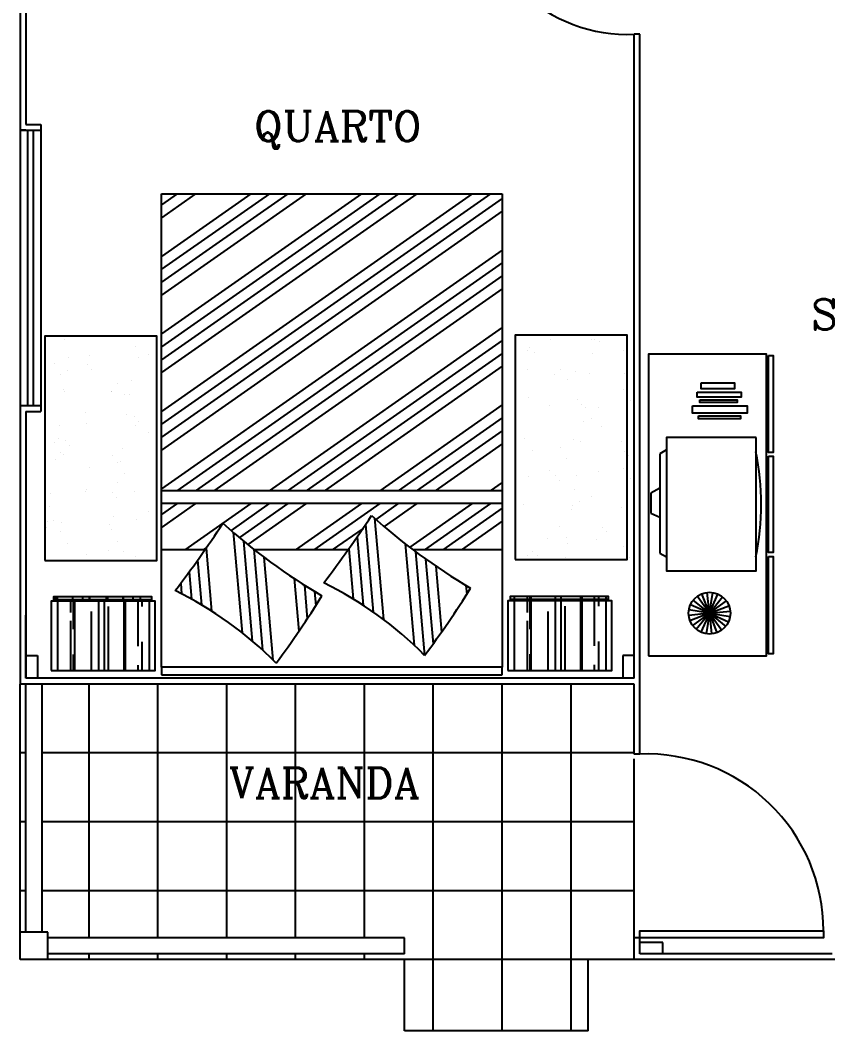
# Model space of a CAD drawing. Extents: x -7 to 295, y -11 to 39.
# Drawn here: x 157.773 to 161.292, y 1.895 to 6.296 of the extents above; entities that cross this region are included whole.
import ezdxf
from ezdxf.enums import TextEntityAlignment as Align

# ---------------------------------------------------------------- set-up
doc = ezdxf.new("R2010")
doc.units = 0
doc.header["$LTSCALE"] = 20
doc.layers.get('0').update_dxf_attribs({"linetype": 'CONTINUOUS'})
for name, color, linetype in [('APARELHOS', 1, 'CONTINUOUS'), ('ARMÁRIOS', 23, 'CONTINUOUS'), ('CONCRETO', 5, 'CONTINUOUS'), ('DIM', 244, 'CONTINUOUS'), ('JANELA', 5, 'CONTINUOUS'), ('PAREDE', 250, 'CONTINUOUS'), ('PORTA', 1, 'CONTINUOUS'), ('TEXTO', 244, 'CONTINUOUS'), ('VISTAL', 30, 'CONTINUOUS'), ('VISTAP', 244, 'CONTINUOUS')]:
    doc.layers.add(name, color=color, linetype=linetype)
doc.styles.add('ROMANC', font='romanc.shx', dxfattribs={"height": 0.08})

# ---------------------------------------------------------------- blocks, each defined once
blk = doc.blocks.new('*X47')
at = {"color": 0, "linetype": 'CONTINUOUS'}
for p, q in [((-484.7101, 171.2816), (-484.7101, 171.2816)), ((-485.3586, 171.2509), (-485.3586, 171.2509)), ((-485.0472, 171.2514), (-485.0472, 171.2514)), ((-484.9793, 171.2461), (-484.9793, 171.2461)), ((-484.8434, 171.264), (-484.8434, 171.264)), ((-484.7914, 171.2709), (-484.7914, 171.2709)), ((-484.7358, 171.252), (-484.7358, 171.252)), ((-484.7331, 171.2789), (-484.7331, 171.2789)), ((-485.4523, 171.2114), (-485.4523, 171.2114)), ((-485.3165, 171.224), (-485.3165, 171.224)), ((-485.2548, 171.215), (-485.2548, 171.215)), ((-485.2484, 171.2107), (-485.2484, 171.2107)), ((-485.1126, 171.2286), (-485.1126, 171.2286)), ((-485.0606, 171.2354), (-485.0606, 171.2354)), ((-485.0521, 171.208), (-485.0521, 171.208)), ((-485.0051, 171.2246), (-485.0051, 171.2246)), ((-484.999, 171.2138), (-484.999, 171.2138)), ((-484.7289, 171.2235), (-484.7289, 171.2235)), ((-484.6936, 171.2251), (-484.6936, 171.2251)), ((-485.3818, 171.1931), (-485.3818, 171.1931)), ((-485.3297, 171.2), (-485.3297, 171.2)), ((-485.0337, 171.1911), (-485.0337, 171.1911)), ((-484.6461, 171.1991), (-484.6461, 171.1991)), ((-485.1647, 171.1273), (-485.1647, 171.1273)), ((-485.1196, 171.1213), (-485.1196, 171.1213)), ((-484.8578, 171.1246), (-484.8578, 171.1246)), ((-484.8533, 171.1279), (-484.8533, 171.1279)), ((-484.602, 171.1234), (-484.602, 171.1234)), ((-485.3896, 171.1115), (-485.3896, 171.1115)), ((-485.3527, 171.1202), (-485.3527, 171.1202)), ((-485.3343, 171.1033), (-485.3343, 171.1033)), ((-484.9467, 171.1114), (-484.9467, 171.1114)), ((-485.2485, 171.0223), (-485.2485, 171.0223)), ((-485.2473, 171.0236), (-485.2473, 171.0236)), ((-484.9927, 171.0211), (-484.9927, 171.0211)), ((-484.8472, 171.0202), (-484.8472, 171.0202)), ((-484.8287, 171.0033), (-484.8287, 171.0033)), ((-484.7512, 171.0172), (-484.7512, 171.0172)), ((-484.7226, 171.0308), (-484.7226, 171.0308)), ((-484.6992, 171.0241), (-484.6992, 171.0241)), ((-484.6551, 171.0016), (-484.6551, 171.0016)), ((-484.6179, 171.0348), (-484.6179, 171.0348)), ((-485.2779, 171.0005), (-485.2779, 171.0005)), ((-485.2357, 170.9736), (-485.2357, 170.9736)), ((-485.1562, 170.9639), (-485.1562, 170.9639)), ((-485.0204, 170.9818), (-485.0204, 170.9818)), ((-484.9684, 170.9887), (-484.9684, 170.9887)), ((-484.9665, 171.001), (-484.9665, 171.001)), ((-484.9243, 170.9742), (-484.9243, 170.9742)), ((-484.8871, 170.9994), (-484.8871, 170.9994)), ((-484.6129, 170.9747), (-484.6129, 170.9747)), ((-485.4254, 170.9285), (-485.4254, 170.9285)), ((-485.2896, 170.9464), (-485.2896, 170.9464)), ((-485.2375, 170.9532), (-485.2375, 170.9532)), ((-485.1478, 170.9324), (-485.1478, 170.9324)), ((-485.1133, 170.9286), (-485.1133, 170.9286)), ((-484.8515, 170.9319), (-484.8515, 170.9319)), ((-484.7417, 170.9236), (-484.7417, 170.9236)), ((-484.5957, 170.9307), (-484.5957, 170.9307)), ((-485.3833, 170.9188), (-485.3833, 170.9188)), ((-485.1293, 170.9155), (-485.1293, 170.9155)), ((-485.3953, 170.8763), (-485.3953, 170.8763)), ((-485.0839, 170.8769), (-485.0839, 170.8769)), ((-484.7725, 170.8775), (-484.7725, 170.8775)), ((-485.421, 169.3667), (-485.421, 169.3667)), ((-485.4106, 169.3769), (-485.4106, 169.3769)), ((-485.333, 169.3774), (-485.333, 169.3774)), ((-485.2222, 169.3733), (-485.2222, 169.3733)), ((-485.0629, 169.3871), (-485.0629, 169.3871)), ((-484.9107, 169.3739), (-484.9107, 169.3739)), ((-484.8011, 169.3905), (-484.8011, 169.3905)), ((-484.5993, 169.3744), (-484.5993, 169.3744)), ((-485.4026, 169.3498), (-485.4026, 169.3498)), ((-485.015, 169.3578), (-485.015, 169.3578)), ((-484.6149, 169.3544), (-484.6149, 169.3544)), ((-484.5964, 169.3375), (-484.5964, 169.3375)), ((-485.4535, 169.2849), (-485.4535, 169.2849)), ((-485.1918, 169.2882), (-485.1918, 169.2882)), ((-484.936, 169.287), (-484.936, 169.287)), ((-484.6659, 169.2967), (-484.6659, 169.2967)), ((-485.3354, 169.2465), (-485.3354, 169.2465)), ((-485.3156, 169.2701), (-485.3156, 169.2701)), ((-485.024, 169.247), (-485.024, 169.247)), ((-484.9155, 169.2666), (-484.9155, 169.2666)), ((-484.897, 169.2497), (-484.897, 169.2497)), ((-484.7125, 169.2476), (-484.7125, 169.2476)), ((-485.2932, 169.2196), (-485.2932, 169.2196)), ((-484.9818, 169.2202), (-484.9818, 169.2202)), ((-484.78, 169.201), (-484.78, 169.201)), ((-484.6704, 169.2207), (-484.6704, 169.2207)), ((-484.6442, 169.2189), (-484.6442, 169.2189)), ((-484.5921, 169.2258), (-484.5921, 169.2258)), ((-485.3267, 169.1847), (-485.3267, 169.1847)), ((-485.2161, 169.1789), (-485.2161, 169.1789)), ((-485.1977, 169.162), (-485.1977, 169.162)), ((-485.0566, 169.1944), (-485.0566, 169.1944)), ((-485.0492, 169.1656), (-485.0492, 169.1656)), ((-484.9134, 169.1835), (-484.9134, 169.1835)), ((-484.8613, 169.1903), (-484.8613, 169.1903)), ((-484.81, 169.17), (-484.81, 169.17)), ((-484.7948, 169.1978), (-484.7948, 169.1978)), ((-485.4528, 169.1223), (-485.4528, 169.1223)), ((-485.3184, 169.1302), (-485.3184, 169.1302)), ((-485.1826, 169.1481), (-485.1826, 169.1481)), ((-485.1414, 169.1229), (-485.1414, 169.1229)), ((-485.1305, 169.1549), (-485.1305, 169.1549)), ((-484.83, 169.1234), (-484.83, 169.1234)), ((-485.4517, 169.1126), (-485.4517, 169.1126)), ((-485.4472, 169.0922), (-485.4472, 169.0922)), ((-485.3997, 169.1195), (-485.3997, 169.1195)), ((-485.1855, 169.0955), (-485.1855, 169.0955)), ((-485.1107, 169.0823), (-485.1107, 169.0823)), ((-484.9297, 169.0943), (-484.9297, 169.0943)), ((-484.6596, 169.104), (-484.6596, 169.104)), ((-484.7105, 169.0788), (-484.7105, 169.0788)), ((-484.6921, 169.0619), (-484.6921, 169.0619)), ((-485.0503, 169.0018), (-485.0503, 169.0018)), ((-484.7885, 169.0051), (-484.7885, 169.0051)), ((-485.4113, 168.9945), (-485.4113, 168.9945)), ((-485.3204, 168.992), (-485.3204, 168.992)), ((-485.2546, 168.9961), (-485.2546, 168.9961)), ((-485.2124, 168.9692), (-485.2124, 168.9692)), ((-485.0111, 168.991), (-485.0111, 168.991)), ((-484.9927, 168.9742), (-484.9927, 168.9742)), ((-484.9432, 168.9966), (-484.9432, 168.9966)), ((-484.901, 168.9698), (-484.901, 168.9698)), ((-484.6318, 168.9972), (-484.6318, 168.9972)), ((-484.6051, 168.9822), (-484.6051, 168.9822)), ((-484.5896, 168.9703), (-484.5896, 168.9703)), ((-484.6878, 168.9543), (-484.6878, 168.9543))]:
    blk.add_line(p, q, dxfattribs=at)
blk = doc.blocks.new('*X45')
at = {"color": 0}
for p, q in [((18.9772, 2.363), (18.9905, 2.363)), ((18.9772, 2.311), (18.9905, 2.311)), ((18.9772, 2.3), (18.9905, 2.3)), ((18.9772, 2.296), (18.9905, 2.296)), ((18.9772, 2.2), (18.9905, 2.2)), ((18.9772, 2.178), (18.9905, 2.178)), ((18.9772, 2.1), (18.9905, 2.1)), ((18.9772, 2.095), (18.9905, 2.095)), ((18.9772, 2.045), (18.9905, 2.045)), ((18.9772, 2.028), (18.9905, 2.028)), ((18.9772, 2), (18.9905, 2))]:
    blk.add_line(p, q, dxfattribs=at)
blk = doc.blocks.new('*X44')
at = {"color": 0}
for p, q in [((18.6963, 2.363), (18.9711, 2.363)), ((18.6963, 2.311), (18.893, 2.311)), ((18.6963, 2.3), (18.76, 2.3)), ((18.6963, 2.296), (18.9711, 2.296)), ((18.86, 2.3), (18.9711, 2.3)), ((18.926, 2.311), (18.9711, 2.311)), ((18.6963, 2.229), (18.93, 2.229)), ((18.6963, 2.2), (18.9711, 2.2)), ((18.6963, 2.178), (18.9711, 2.178)), ((18.6963, 2.162), (18.95, 2.162)), ((18.6963, 2.1), (18.9711, 2.1)), ((18.6963, 2.095), (18.9711, 2.095)), ((18.6963, 2.045), (18.718, 2.045)), ((18.793, 2.045), (18.9711, 2.045)), ((18.6963, 2.028), (18.81, 2.028)), ((18.95, 2.028), (18.9711, 2.028)), ((18.6963, 2), (18.9711, 2))]:
    blk.add_line(p, q, dxfattribs=at)
blk = doc.blocks.new('*X51')
at = {"color": 0, "linetype": 'CONTINUOUS'}
for p, q in [((-27.371, -63.6308), (-27.4656, -63.4956)), ((-27.371, -63.5578), (-27.4145, -63.4956)), ((-26.367, -64.8456), (-27.3123, -63.4956)), ((-26.2136, -64.8456), (-27.1589, -63.4956)), ((-26.1625, -64.8456), (-27.1078, -63.4956)), ((-26.1438, -64.7994), (-27.0567, -63.4956)), ((-26.1438, -64.7264), (-27.0056, -63.4956)), ((-26.1438, -64.5073), (-26.8522, -63.4956)), ((-26.1438, -64.4343), (-26.8011, -63.4956)), ((-26.1438, -64.3613), (-26.75, -63.4956)), ((-26.1438, -64.2883), (-26.6988, -63.4956)), ((-26.1438, -64.0693), (-26.5455, -63.4956)), ((-26.1438, -63.9963), (-26.4944, -63.4956)), ((-26.1438, -63.9233), (-26.4432, -63.4956)), ((-26.1438, -63.8503), (-26.3921, -63.4956)), ((-26.1438, -63.6312), (-26.2388, -63.4956)), ((-26.1438, -63.5582), (-26.1876, -63.4956)), ((-26.4181, -64.8456), (-27.3202, -63.5573)), ((-27.371, -63.8498), (-27.5539, -63.5886)), ((-26.4692, -64.8456), (-27.3202, -63.6303)), ((-27.5451, -63.6742), (-27.5539, -63.6616)), ((-26.5204, -64.8456), (-27.3202, -63.7033)), ((-27.371, -63.9228), (-27.4769, -63.7716)), ((-27.371, -63.9958), (-27.505, -63.8044)), ((-27.371, -64.0688), (-27.5327, -63.8379)), ((-26.6737, -64.8456), (-27.3202, -63.9223)), ((-26.7248, -64.8456), (-27.3202, -63.9954)), ((-27.371, -64.2878), (-27.5539, -64.0266)), ((-26.776, -64.8456), (-27.3202, -64.0684)), ((-27.371, -64.3608), (-27.5539, -64.0996)), ((-27.4688, -64.2942), (-27.5539, -64.1726)), ((-26.8271, -64.8456), (-27.3202, -64.1414)), ((-27.371, -64.4338), (-27.4332, -64.3451)), ((-26.9804, -64.8456), (-27.3202, -64.3604)), ((-27.371, -64.5068), (-27.4615, -64.3776)), ((-27.0316, -64.8456), (-27.3202, -64.4334)), ((-27.371, -64.7259), (-27.5437, -64.4792)), ((-27.0827, -64.8456), (-27.3202, -64.5064)), ((-27.371, -64.7989), (-27.5539, -64.5377)), ((-27.3894, -64.8456), (-27.5539, -64.6107)), ((-27.1338, -64.8456), (-27.3202, -64.5794)), ((-27.4405, -64.8456), (-27.5539, -64.6837)), ((-27.2872, -64.8456), (-27.3202, -64.7984))]:
    blk.add_line(p, q, dxfattribs=at)
blk = doc.blocks.new('*X46')
at = {"color": 0}
for p, q in [((18.976, 4.306), (18.9894, 4.306)), ((18.976, 4.306), (18.9894, 4.306)), ((18.976, 4.3), (18.9894, 4.3)), ((18.976, 4.239), (18.9894, 4.239)), ((18.976, 4.2), (18.9894, 4.2)), ((18.976, 4.173), (18.9894, 4.173)), ((18.976, 4.172), (18.9894, 4.172)), ((18.976, 4.105), (18.9894, 4.105)), ((18.976, 4.1), (18.9894, 4.1)), ((18.976, 4.04), (18.9894, 4.04)), ((18.976, 4.038), (18.9894, 4.038)), ((18.976, 4), (18.9894, 4)), ((18.976, 3.971), (18.9894, 3.971))]:
    blk.add_line(p, q, dxfattribs=at)
blk = doc.blocks.new('*X49')
at = {"color": 0, "linetype": 'CONTINUOUS'}
for p, q in [((9.5023, -45.6957), (9.5372, -45.6927)), ((9.4259, -45.8153), (9.6871, -45.7925)), ((9.398, -45.8554), (9.734, -45.826)), ((9.3687, -45.8956), (9.7793, -45.8597)), ((9.3379, -45.9359), (9.7394, -45.9008)), ((9.2362, -46.0578), (9.6372, -46.0227)), ((9.2611, -46.0932), (9.608, -46.0629)), ((9.3101, -46.1266), (9.5809, -46.1029)), ((9.3579, -46.1601), (9.5558, -46.1427)), ((9.5257, -46.2959), (9.583, -46.2909)), ((9.5011, -46.3357), (9.6341, -46.3241)), ((9.4753, -46.3756), (9.6836, -46.3574)), ((9.3903, -46.496), (9.7977, -46.4604)), ((9.3591, -46.5364), (9.7588, -46.5014)), ((9.3264, -46.5769), (9.7229, -46.5422)), ((9.292, -46.6175), (9.6897, -46.5828)), ((9.3547, -46.725), (9.6038, -46.7032)), ((9.4023, -46.7585), (9.5792, -46.743)), ((9.4487, -46.7921), (9.5564, -46.7826)), ((9.4941, -46.8257), (9.5351, -46.8221))]:
    blk.add_line(p, q, dxfattribs=at)

msp = doc.modelspace()

# ---------------------------------------------------------------- linework, layer by layer
at = {"layer": 'APARELHOS', "color": 252}
for p, q in [((160.5891, 4.4255), (160.561, 4.4087)), ((160.561, 4.4087), (160.561, 3.9757)), ((160.561, 4.2583), (160.5216, 4.2374)), ((160.5216, 4.2374), (160.5216, 4.1499)), ((160.5216, 4.1499), (160.561, 4.1317)), ((160.561, 3.9757), (160.5891, 3.959))]:
    msp.add_line(p, q, dxfattribs=at)
at = {"layer": 'APARELHOS', "color": 32, "linetype": 'CONTINUOUS'}
for q in [(160.7231, 3.7876), (160.744, 3.799), (160.7671, 3.8045), (160.7909, 3.8039), (160.8136, 3.7971), (160.6935, 3.751), (160.7059, 3.7713), (160.8339, 3.7847), (160.8502, 3.7674), (160.8615, 3.7466), (160.6861, 3.7045), (160.6867, 3.7283), (160.6916, 3.6814), (160.7029, 3.6605), (160.7193, 3.6433), (160.7395, 3.6309), (160.7623, 3.6241), (160.8671, 3.7235), (160.786, 3.6235), (160.8091, 3.629), (160.83, 3.6403), (160.8473, 3.6567), (160.8597, 3.6769), (160.8664, 3.6997)]:
    msp.add_line((160.7766, 3.714), q, dxfattribs=at)
for points in [[(160.5108, 3.5285), (161.0248, 3.5285), (161.0248, 4.842), (160.5108, 4.842)], [(161.0336, 4.836), (161.0542, 4.836), (161.0542, 4.4135), (161.0336, 4.4135)], [(161.0336, 4.3981), (161.0542, 4.3981), (161.0542, 3.9783), (161.0336, 3.9783)], [(161.0336, 3.9603), (161.0542, 3.9603), (161.0542, 3.5369), (161.0336, 3.5369)]]:
    msp.add_lwpolyline(points, close=True, dxfattribs=at)
at = {"layer": 'APARELHOS', "color": 252}
msp.add_lwpolyline([(160.9797, 4.4785), (160.5891, 4.4785), (160.5891, 3.898), (160.9797, 3.898)], close=True, dxfattribs=at)
at = {"layer": 'APARELHOS', "color": 32, "linetype": 'CONTINUOUS'}
msp.add_circle((160.7766, 3.714), 0.091, dxfattribs=at)
at = {"layer": 'APARELHOS', "color": 252}
msp.add_arc((159.8158, 4.188), 1.1858, 348.8618, 11.1382, dxfattribs=at)
at = {"layer": 'ARMÁRIOS', "color": 133, "linetype": 'CONTINUOUS'}
for p, q in [((158.3885, 3.4784), (158.3885, 5.5409)), ((158.3885, 5.5409), (159.8735, 5.5409)), ((159.8735, 5.5409), (159.8735, 3.4784))]:
    msp.add_line(p, q, dxfattribs=at)
at = {"layer": 'ARMÁRIOS', "color": 22, "linetype": 'CONTINUOUS'}
for p, q in [((159.8735, 3.4784), (158.3885, 3.4784)), ((158.3885, 3.4784), (158.3885, 3.4454)), ((158.4435, 3.4784), (158.3885, 3.4784)), ((159.8735, 3.4454), (159.8735, 3.4784)), ((158.3885, 3.4454), (159.8735, 3.4454))]:
    msp.add_line(p, q, dxfattribs=at)
at = {"layer": 'ARMÁRIOS', "color": 53, "linetype": 'CONTINUOUS'}
for points in [[(157.8804, 3.9437), (158.3681, 3.9437), (158.3681, 4.9205), (157.8804, 4.9205)], [(159.93, 3.9476), (160.4177, 3.9476), (160.4177, 4.9244), (159.93, 4.9244)]]:
    msp.add_lwpolyline(points, close=True, dxfattribs=at)
at = {"layer": 'ARMÁRIOS', "color": 32}
for points in [[(158.3455, 3.7726), (157.92, 3.7726), (157.92, 3.7873), (158.3455, 3.7873)], [(160.3351, 3.7739), (159.9096, 3.7739), (159.9096, 3.7886), (160.3351, 3.7886)], [(157.9086, 3.4637), (158.3613, 3.4637), (158.3613, 3.766), (157.9086, 3.766)], [(159.8981, 3.4649), (160.3509, 3.4649), (160.3509, 3.7672), (159.8981, 3.7672)]]:
    msp.add_lwpolyline(points, close=True, dxfattribs=at)
at = {"layer": 'CONCRETO', "color": 32, "linetype": 'CONTINUOUS'}
for points in [[(160.7405, 4.7174), (160.8849, 4.7174), (160.8849, 4.6909), (160.7405, 4.6909)], [(160.7228, 4.6761), (160.9144, 4.6761), (160.9144, 4.6554), (160.7228, 4.6554)], [(160.7346, 4.6436), (160.8967, 4.6436), (160.8967, 4.6318), (160.7346, 4.6318)], [(160.7022, 4.617), (160.9409, 4.617), (160.9409, 4.5846), (160.7022, 4.5846)], [(160.7287, 4.5728), (160.9114, 4.5728), (160.9114, 4.561), (160.7287, 4.561)]]:
    msp.add_lwpolyline(points, close=True, dxfattribs=at)
at = {"layer": 'DIM', "color": 52, "linetype": 'CONTINUOUS'}
for p, q in [((159.8735, 4.2469), (158.3885, 4.2469)), ((159.8735, 4.191), (158.3885, 4.191)), ((158.5782, 3.9898), (158.3885, 3.9898)), ((159.202, 3.9898), (158.7942, 3.9898)), ((159.8735, 3.9898), (159.4852, 3.9898))]:
    msp.add_line(p, q, dxfattribs=at)
for centre, radius, start, end in [((155.0108, 6.9657), 5.1403, 322.6372, 326.6434), ((161.0383, 6.0525), 2.582, 227.8108, 239.6994), ((154.3633, 6.9322), 5.1403, 322.6372, 326.6434), ((160.3909, 6.0189), 2.582, 227.8108, 239.6994), ((158.3677, 2.3717), 1.6448, 44.771, 63.7036), ((157.7203, 2.3382), 1.6448, 44.771, 63.7036), ((155.7296, 5.8697), 3.9506, 323.0796, 328.2291), ((156.377, 5.9032), 3.9506, 323.0796, 328.2291)]:
    msp.add_arc(centre, radius, start, end, dxfattribs=at)
at = {"layer": 'JANELA', "color": 1}
for p, q in [((157.8059, 4.6178), (157.8059, 5.8178)), ((157.8309, 4.6178), (157.8309, 5.8178))]:
    msp.add_line(p, q, dxfattribs=at)
at = {"layer": 'PAREDE'}
for p, q in [((157.7734, 8.1553), (157.7734, 5.8178)), ((157.7984, 7.0053), (157.7984, 5.8428)), ((160.4734, 6.2353), (160.4484, 6.2353)), ((157.7984, 5.8178), (157.7734, 5.8178)), ((157.8634, 5.8428), (157.8634, 5.8178)), ((157.7734, 4.6178), (157.7734, 3.4053)), ((157.7984, 4.5928), (157.7984, 3.4303)), ((157.8634, 4.6178), (157.8634, 4.5928)), ((160.4484, 3.4303), (157.7984, 3.4303)), ((160.4734, 3.1003), (160.4484, 3.1003)), ((160.4734, 2.3003), (160.4484, 2.3003)), ((161.5109, 2.2053), (160.4484, 2.2053)), ((161.3109, 2.2303), (160.4734, 2.2303))]:
    msp.add_line(p, q, dxfattribs=at)
at = {"layer": 'PAREDE', "color": 250}
for p, q in [((160.4484, 3.4303), (160.4484, 6.2353)), ((160.4734, 3.1003), (160.4734, 6.2353)), ((157.7734, 5.8178), (157.8634, 5.8178)), ((157.7984, 5.8428), (157.8634, 5.8428)), ((157.7734, 4.6178), (157.8634, 4.6178)), ((157.7984, 4.5928), (157.8634, 4.5928)), ((160.4484, 3.4053), (157.7734, 3.4053)), ((160.4484, 3.1003), (160.4484, 3.4053)), ((157.7734, 2.2053), (157.7734, 2.3253)), ((157.8934, 2.3253), (157.7734, 2.3253)), ((157.8934, 2.2053), (157.8934, 2.3253)), ((159.4484, 2.2303), (159.4484, 2.3003)), ((160.4734, 2.2303), (160.4734, 2.3003)), ((160.4484, 2.2053), (160.4484, 2.2803)), ((157.8934, 2.2053), (157.7734, 2.2053))]:
    msp.add_line(p, q, dxfattribs=at)
at = {"layer": 'PAREDE', "color": 250, "linetype": 'CONTINUOUS'}
for p, q in [((157.7984, 3.5304), (157.8484, 3.5304)), ((157.8484, 3.5304), (157.8484, 3.4304)), ((160.4484, 3.5303), (160.3984, 3.5303)), ((160.3984, 3.5303), (160.3984, 3.4303)), ((160.5734, 2.2803), (160.4734, 2.2803)), ((160.5734, 2.2303), (160.5734, 2.2803))]:
    msp.add_line(p, q, dxfattribs=at)
at = {"layer": 'PORTA', "color": 30}
msp.add_lwpolyline([(160.4734, 2.3003), (160.4734, 2.3303), (161.2734, 2.3303), (161.2734, 2.3003)], close=True, dxfattribs=at)
for centre, radius, start, end in [((160.419, 6.9053), 0.6706, 180, 272.5089), ((160.5028, 2.3303), 0.7706, 360, 92.1894)]:
    msp.add_arc(centre, radius, start, end, dxfattribs=at)
at = {"layer": 'VISTAL', "color": 30}
for p, q in [((159.4484, 1.8953), (159.4484, 2.2053)), ((160.2484, 1.8953), (160.2484, 2.2053)), ((160.2484, 1.8953), (159.4484, 1.8953))]:
    msp.add_line(p, q, dxfattribs=at)
at = {"layer": 'VISTAP'}
for p, q in [((157.7734, 5.8178), (157.7734, 4.6178)), ((157.8634, 5.8178), (157.8634, 4.6178)), ((160.4484, 2.2803), (160.4484, 3.0803))]:
    msp.add_line(p, q, dxfattribs=at)
at = {"layer": 'VISTAP', "color": 250}
msp.add_line((157.7734, 4.6178), (157.7984, 4.6178), dxfattribs=at)
at = {"layer": 'VISTAP', "color": 244}
for p, q in [((157.7984, 3.4303), (157.7984, 3.7053)), ((157.7984, 2.3253), (157.7984, 3.4053)), ((157.8684, 2.3253), (157.8684, 3.4053)), ((159.4484, 2.3003), (157.8934, 2.3003)), ((159.4484, 2.2303), (157.8934, 2.2303))]:
    msp.add_line(p, q, dxfattribs=at)
at = {"layer": 'VISTAP', "color": 30}
for p, q in [((157.7734, 2.3253), (157.7734, 3.4053)), ((158.0734, 2.3003), (158.0734, 3.4053)), ((158.3734, 2.3003), (158.3734, 3.4053)), ((158.6734, 2.3003), (158.6734, 3.4053)), ((158.9734, 2.3003), (158.9734, 3.4053)), ((159.2734, 2.3003), (159.2734, 3.4053)), ((159.5734, 1.8953), (159.5734, 3.4053)), ((159.8734, 1.8953), (159.8734, 3.4053)), ((160.1734, 1.8953), (160.1734, 3.4053)), ((157.7984, 3.1053), (157.7734, 3.1053)), ((160.4484, 3.1053), (157.8684, 3.1053)), ((157.7984, 2.8053), (157.7734, 2.8053)), ((160.4484, 2.8053), (157.8684, 2.8053)), ((157.7984, 2.5053), (157.7734, 2.5053)), ((160.4484, 2.5053), (157.8684, 2.5053)), ((160.4484, 2.2053), (157.8934, 2.2053)), ((158.0734, 2.2053), (158.0734, 2.2303)), ((158.3734, 2.2053), (158.3734, 2.2303)), ((158.6734, 2.2053), (158.6734, 2.2303)), ((158.9734, 2.2053), (158.9734, 2.2303)), ((159.2734, 2.2053), (159.2734, 2.2303))]:
    msp.add_line(p, q, dxfattribs=at)

# ---------------------------------------------------------------- block references
at = {"layer": 'ARMÁRIOS', "color": 53, "linetype": 'CONTINUOUS', "xscale": -1.1, "yscale": 1.1, "zscale": 1.1, "rotation": 90}
msp.add_blockref('*X47', (346.2974, -529.0927), dxfattribs=at)
at = {"layer": 'ARMÁRIOS', "color": 32, "xscale": 1.1, "yscale": 1.1, "zscale": 1.1, "rotation": 90}
for name, p in [('*X46', (162.6656, -17.101)), ('*X45', (162.5258, -17.101)), ('*X44', (160.5363, -17.1023)), ('*X44', (162.5258, -17.101))]:
    msp.add_blockref(name, p, dxfattribs=at)
at = {"layer": 'DIM', "color": 133, "linetype": 'CONTINUOUS', "xscale": 1.1, "yscale": 1.1, "zscale": 1.1}
for name, p, rotation in [('*X51', (88.5434, 34.2991), 90), ('*X49', (209.9809, 14.2874), 270)]:
    msp.add_blockref(name, p, dxfattribs=dict(at, rotation=rotation))

# ---------------------------------------------------------------- texts
at = {"layer": 'TEXTO', "linetype": 'CONTINUOUS', "style": 'ROMANC'}
for s, p in [('QUARTO', (159.1571, 5.8193)), ('SALA', (161.4409, 5.0154)), ('VARANDA', (159.0982, 2.9746))]:
    msp.add_text(s, height=0.132, dxfattribs=at).set_placement(p, align=Align.MIDDLE)

doc.saveas('drawing.dxf')
